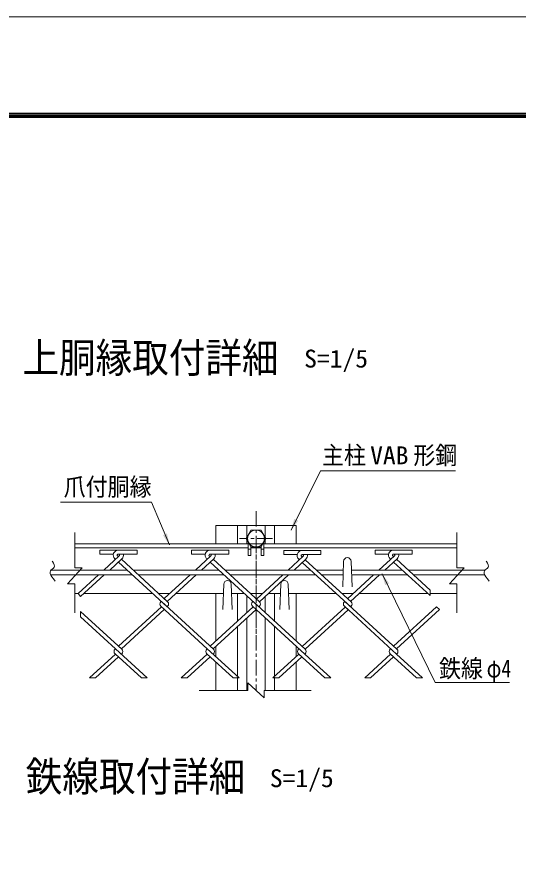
# Model space of a CAD drawing. Units: millimetres, scale not verified, with parts at other scales. Extents: x -4455 to 4455, y -3150 to 3150.
# Drawn here: x 1600 to 2814, y 1120 to 3150 of the extents above; entities that cross this region are included whole.
import ezdxf
from ezdxf.enums import TextEntityAlignment as Align

# ---------------------------------------------------------------- set-up
doc = ezdxf.new("R2010")
doc.units = ezdxf.units.MM
doc.header["$LTSCALE"] = 30
doc.linetypes.add('USER1', pattern=[2, 1.25, -0.25, 0.25, -0.25])
doc.layers.add('0-0_7詳細', color=7, linetype='Continuous', lineweight=18)
doc.layers.add('0-D_D-TTL', color=7, linetype='Continuous', lineweight=9)
doc.styles.add('ＭＳ ゴシック', font='')
doc.styles.get('ＭＳ ゴシック').set_extended_font_data('MS Gothic')

msp = doc.modelspace()

# ---------------------------------------------------------------- linework, layer by layer
at = {"layer": '0-0_7詳細', "color": 1, "linetype": 'USER1'}
for p, q in [((2179.06, 1953.45), (2179.06, 1519.51)), ((2179.06, 1888.85), (2179.06, 1623.28)), ((2219.36, 1887.3), (2138.71, 1887.3))]:
    msp.add_line(p, q, dxfattribs=at)
at = {"layer": '0-0_7詳細', "lineweight": 9}
for p, q in [((2081.56, 1918.95), (2276.56, 1918.95)), ((2081.56, 1918.95), (2081.56, 1873.95)), ((2134.06, 1918.95), (2134.06, 1873.95)), ((2156.56, 1918.95), (2156.56, 1873.95)), ((2201.56, 1918.95), (2201.56, 1873.95)), ((2224.06, 1918.95), (2224.06, 1873.95)), ((2276.56, 1918.95), (2276.56, 1873.95)), ((1740.55, 1873.95), (2160.31, 1873.95)), ((2314.06, 1873.95), (2044.06, 1873.95)), ((2160.31, 1879.04), (2160.31, 1846.26)), ((2162.78, 1874.76), (2160.31, 1874.76)), ((2163.25, 1873.95), (2194.87, 1873.95)), ((2166.31, 1868.64), (2166.31, 1846.26)), ((2195.34, 1874.76), (2197.81, 1874.76)), ((2197.81, 1879.04), (2197.81, 1846.26)), ((2197.81, 1873.95), (2665.15, 1873.95)), ((1740.55, 1864.95), (2160.31, 1864.95)), ((2166.31, 1861.26), (2160.31, 1861.26)), ((2166.31, 1864.95), (2191.81, 1864.95)), ((2191.81, 1861.26), (2197.81, 1861.26)), ((2197.81, 1864.95), (2665.15, 1864.95)), ((2166.31, 1846.26), (2160.31, 1846.26)), ((2388.93, 1770.45), (2391.18, 1831.95)), ((2411.43, 1770.45), (2409.18, 1831.95)), ((1682.79, 1810.95), (1867.16, 1810.95)), ((1881.37, 1810.95), (2089.19, 1810.95)), ((2103.4, 1810.95), (2311.22, 1810.95)), ((2325.42, 1810.95), (2390.42, 1810.95)), ((2409.95, 1810.95), (2533.24, 1810.95)), ((2547.45, 1810.95), (2733.35, 1810.95)), ((1682.26, 1798.95), (1880.25, 1798.95)), ((1894.46, 1798.95), (2102.28, 1798.95)), ((2116.49, 1798.95), (2324.31, 1798.95)), ((2338.52, 1798.95), (2389.98, 1798.95)), ((2410.39, 1798.95), (2546.34, 1798.95)), ((2560.55, 1798.95), (2732.81, 1798.95)), ((2098.81, 1714.95), (2101.06, 1776.45)), ((2121.31, 1714.95), (2119.06, 1776.45)), ((2236.81, 1714.95), (2239.06, 1776.45)), ((2259.31, 1714.95), (2257.06, 1776.45)), ((1740.55, 1753.95), (1748.46, 1753.95)), ((1762.67, 1753.95), (1929.36, 1753.95)), ((1943.57, 1753.95), (1970.49, 1753.95)), ((1984.7, 1753.95), (2100.24, 1753.95)), ((2081.56, 1753.95), (2081.56, 1639.25)), ((2119.88, 1753.95), (2151.39, 1753.95)), ((2134.06, 1753.95), (2134.06, 1687.36)), ((2156.56, 1749.21), (2156.56, 1707.98)), ((2165.6, 1753.95), (2194.66, 1753.95)), ((2201.56, 1747.25), (2201.56, 1707.98)), ((2208.87, 1753.95), (2238.24, 1753.95)), ((2224.06, 1753.95), (2224.06, 1687.36)), ((2257.88, 1753.95), (2373.42, 1753.95)), ((2276.56, 1753.95), (2276.56, 1639.25)), ((2387.63, 1753.95), (2414.55, 1753.95)), ((2428.76, 1753.95), (2595.45, 1753.95)), ((2600.55, 1753.95), (2665.15, 1753.95)), ((2156.56, 1694.95), (2156.56, 1519.51)), ((2201.56, 1694.95), (2201.56, 1519.51)), ((2134.06, 1674.34), (2134.06, 1553.36)), ((2224.06, 1674.34), (2224.06, 1553.36)), ((2081.56, 1626.23), (2081.56, 1601.46)), ((2276.56, 1626.23), (2276.56, 1601.46)), ((2081.56, 1588.44), (2081.56, 1519.51)), ((2276.56, 1588.44), (2276.56, 1519.51)), ((1915.92, 1549.79), (1901.71, 1549.79)), ((2134.06, 1551.33), (2134.06, 1519.51)), ((2224.06, 1551.33), (2224.06, 1519.51))]:
    msp.add_line(p, q, dxfattribs=at)
at = {"layer": '0-0_7詳細', "color": 4}
for p, q in [((1740.55, 1816.38), (1740.55, 1901.96)), ((2665.15, 1816.38), (2665.15, 1901.96)), ((1758.55, 1816.38), (1722.55, 1777.61)), ((1740.55, 1816.38), (1758.55, 1816.38)), ((1740.55, 1777.61), (1722.55, 1777.61)), ((1740.55, 1777.61), (1740.55, 1707.42)), ((2665.15, 1777.61), (2647.15, 1777.61)), ((2665.15, 1777.61), (2665.15, 1707.42)), ((2198.45, 1501.51), (2159.67, 1537.51)), ((2159.67, 1519.51), (2159.67, 1537.51)), ((2159.67, 1519.51), (2041.87, 1519.51)), ((2198.45, 1519.51), (2312.39, 1519.51)), ((2198.45, 1519.51), (2198.45, 1501.51))]:
    msp.add_line(p, q, dxfattribs=at)
at = {"layer": '0-0_7詳細', "color": 3}
for p, q in [((1801.02, 1858.99), (1801.02, 1849.39)), ((1846.45, 1858.99), (1801.02, 1858.99)), ((1833.82, 1849.39), (1801.02, 1849.39)), ((1845.58, 1858.99), (1891.02, 1858.99)), ((1845.58, 1849.39), (1891.02, 1849.39)), ((1846.45, 1849.39), (1845.58, 1849.39)), ((1891.02, 1858.99), (1891.02, 1849.39)), ((2068.48, 1858.99), (2023.05, 1858.99)), ((2023.05, 1858.99), (2023.05, 1849.39)), ((2055.85, 1849.39), (2023.05, 1849.39)), ((2067.61, 1858.99), (2113.05, 1858.99)), ((2067.61, 1849.39), (2113.05, 1849.39)), ((2068.48, 1849.39), (2067.61, 1849.39)), ((2113.05, 1858.99), (2113.05, 1849.39)), ((2246.15, 1858.01), (2246.15, 1848.41)), ((2291.58, 1858.01), (2246.15, 1858.01)), ((2278.95, 1848.41), (2246.15, 1848.41)), ((2290.71, 1858.01), (2336.15, 1858.01)), ((2290.71, 1848.41), (2336.15, 1848.41)), ((2291.58, 1848.41), (2290.71, 1848.41)), ((2336.15, 1858.01), (2336.15, 1848.41)), ((2512.54, 1858.99), (2467.1, 1858.99)), ((2467.1, 1858.99), (2467.1, 1849.39)), ((2499.91, 1849.39), (2467.1, 1849.39)), ((2511.67, 1858.99), (2557.1, 1858.99)), ((2511.67, 1849.39), (2557.1, 1849.39)), ((2512.54, 1849.39), (2511.67, 1849.39)), ((2557.1, 1858.99), (2557.1, 1849.39)), ((1848.08, 1845.22), (1810.67, 1810.95)), ((1854.56, 1838.15), (1824.88, 1810.95)), ((1838.91, 1836.83), (1837.48, 1838.15)), ((1846.02, 1843.34), (1843.96, 1845.22)), ((1846.02, 1843.34), (1848.08, 1845.22)), ((1964.14, 1722.08), (1846.02, 1830.32)), ((1853.12, 1836.83), (1854.56, 1838.15)), ((1965.21, 1734.12), (1853.12, 1836.83)), ((2070.1, 1845.22), (2032.7, 1810.95)), ((2076.59, 1838.15), (2046.91, 1810.95)), ((2060.94, 1836.83), (2059.5, 1838.15)), ((2068.05, 1843.34), (2065.99, 1845.22)), ((2186.17, 1722.08), (2068.05, 1830.32)), ((2187.24, 1734.12), (2075.15, 1836.83)), ((2293.2, 1844.24), (2256.87, 1810.95)), ((2299.69, 1837.16), (2271.07, 1810.95)), ((2284.04, 1835.85), (2282.6, 1837.16)), ((2291.15, 1842.36), (2289.09, 1844.24)), ((2409.26, 1721.1), (2291.15, 1829.34)), ((2410.33, 1733.14), (2298.25, 1835.85)), ((2514.16, 1845.22), (2476.75, 1810.95)), ((2520.64, 1838.15), (2490.96, 1810.95)), ((2505, 1836.83), (2503.56, 1838.15)), ((2512.1, 1843.34), (2510.05, 1845.22)), ((2600.55, 1749.27), (2512.1, 1830.32)), ((2600.55, 1762.29), (2519.21, 1836.83)), ((1797.57, 1798.95), (1748.46, 1753.95)), ((2019.6, 1798.95), (1957.03, 1741.61)), ((2033.81, 1798.95), (1964.14, 1735.1)), ((2243.77, 1798.95), (2180.13, 1740.63)), ((2257.98, 1798.95), (2187.24, 1734.12)), ((2463.66, 1798.95), (2401.09, 1741.61)), ((2477.87, 1798.95), (2408.19, 1735.1)), ((2600.55, 1762.29), (2600.55, 1749.27)), ((1949.93, 1735.1), (1948.86, 1734.12)), ((1949.93, 1735.1), (1948.86, 1734.12)), ((2076.22, 1619.38), (1949.93, 1735.1)), ((1965.21, 1734.12), (1957.03, 1741.61)), ((2171.96, 1735.1), (2170.88, 1734.12)), ((2171.96, 1735.1), (2170.88, 1734.12)), ((2298.25, 1619.38), (2171.96, 1735.1)), ((2393.98, 1735.1), (2392.91, 1734.12)), ((2393.98, 1735.1), (2392.91, 1734.12)), ((2520.28, 1619.38), (2393.98, 1735.1)), ((1854.19, 1619.38), (1754.57, 1710.67)), ((1754.57, 1697.65), (1754.57, 1710.67)), ((1949.93, 1722.08), (1846.02, 1626.87)), ((1957.03, 1715.57), (1853.12, 1620.36)), ((2060.94, 1620.36), (1948.86, 1723.06)), ((1965.21, 1723.06), (1964.14, 1722.08)), ((2171.96, 1722.08), (2068.05, 1626.87)), ((2179.06, 1715.57), (2075.15, 1620.36)), ((2297.18, 1607.34), (2170.88, 1723.06)), ((2187.24, 1723.06), (2186.17, 1722.08)), ((2395.05, 1721.1), (2291.15, 1625.89)), ((2402.16, 1714.59), (2298.25, 1619.38)), ((2401.09, 1715.57), (2392.91, 1723.06)), ((2519.21, 1607.34), (2392.91, 1723.06)), ((2409.26, 1723.06), (2408.19, 1722.08)), ((2409.26, 1723.06), (2408.19, 1722.08)), ((2616.01, 1722.08), (2512.1, 1626.87)), ((2623.12, 1715.57), (2519.21, 1620.36)), ((2616.01, 1722.08), (2623.12, 1715.57)), ((1838.91, 1620.36), (1754.57, 1697.65)), ((1854.19, 1619.38), (1846.02, 1626.87)), ((2076.22, 1619.38), (2068.05, 1626.87)), ((1838.91, 1607.34), (1776.11, 1549.79)), ((1838.91, 1620.36), (1837.84, 1619.38)), ((1838.91, 1620.36), (1837.84, 1619.38)), ((1901.71, 1549.79), (1837.84, 1608.32)), ((1915.92, 1549.79), (1838.91, 1620.36)), ((1854.19, 1608.32), (1853.12, 1607.34)), ((2060.94, 1607.34), (1998.14, 1549.79)), ((2060.94, 1620.36), (2059.87, 1619.38)), ((2060.94, 1620.36), (2059.87, 1619.38)), ((2123.74, 1549.79), (2059.87, 1608.32)), ((2137.95, 1549.79), (2060.94, 1620.36)), ((2076.22, 1608.32), (2075.15, 1607.34)), ((2282.97, 1607.34), (2220.17, 1549.79)), ((2282.97, 1620.36), (2281.9, 1619.38)), ((2282.97, 1620.36), (2281.9, 1619.38)), ((2345.77, 1549.79), (2281.9, 1608.32)), ((2290.07, 1600.83), (2281.9, 1608.32)), ((2298.25, 1608.32), (2297.18, 1607.34)), ((2298.25, 1608.32), (2297.18, 1607.34)), ((2359.98, 1549.79), (2297.18, 1607.34)), ((2505, 1607.34), (2442.2, 1549.79)), ((2505, 1620.36), (2503.93, 1619.38)), ((2505, 1620.36), (2503.93, 1619.38)), ((2567.8, 1549.79), (2503.93, 1608.32)), ((2512.1, 1600.83), (2503.93, 1608.32)), ((2520.28, 1608.32), (2519.21, 1607.34)), ((2520.28, 1608.32), (2519.21, 1607.34)), ((2582.01, 1549.79), (2519.21, 1607.34)), ((1846.02, 1600.83), (1790.32, 1549.79)), ((2068.05, 1600.83), (2012.35, 1549.79)), ((2290.07, 1600.83), (2234.38, 1549.79)), ((1790.32, 1549.79), (1776.11, 1549.79)), ((2012.35, 1549.79), (1998.14, 1549.79)), ((2137.95, 1549.79), (2123.74, 1549.79)), ((2234.38, 1549.79), (2220.17, 1549.79)), ((2359.98, 1549.79), (2345.77, 1549.79)), ((2582.01, 1549.79), (2567.8, 1549.79))]:
    msp.add_line(p, q, dxfattribs=at)
at = {"layer": '0-0_7詳細', "color": 1}
for points in [[(2661.7, 2051.46), (2335.56, 2051.46), (2263.93, 1907.33)], [(1706.12, 1975.03), (1925.99, 1975.03), (1969.52, 1871.63)]]:
    msp.add_lwpolyline(points, dxfattribs=at)
at = {"layer": '0-0_7詳細', "color": 3}
msp.add_lwpolyline([(2155.54, 1887.3), (2167.3, 1907.67), (2190.82, 1907.67), (2202.58, 1887.3), (2190.82, 1866.93), (2167.3, 1866.93)], close=True, dxfattribs=at)
at = {"layer": '0-0_7詳細', "lineweight": 9}
for points in [[(2191.81, 1868.64), (2191.81, 1846.26), (2197.81, 1846.26)], [(2792.58, 1538.82), (2612.51, 1538.82), (2484.22, 1801.56)]]:
    msp.add_lwpolyline(points, dxfattribs=at)
at = {"layer": '0-0_7詳細', "color": 4}
for points in [[(1685.99, 1832.22), (1686.3, 1831.83), (1688.96, 1827.63), (1690.53, 1823.87), (1691, 1820.56), (1690.37, 1817.68), (1688.65, 1815.25), (1685.83, 1813.26), (1683.01, 1811.25), (1681.25, 1808.77), (1680.57, 1805.82), (1680.96, 1802.38), (1682.43, 1798.48), (1684.97, 1794.09), (1688.59, 1789.24), (1693.27, 1783.9)], [(2736.54, 1832.22), (2736.86, 1831.83), (2739.52, 1827.63), (2741.08, 1823.87), (2741.55, 1820.56), (2740.93, 1817.68), (2739.21, 1815.25), (2736.39, 1813.26), (2733.56, 1811.25), (2731.81, 1808.77), (2731.13, 1805.82), (2731.52, 1802.38), (2732.99, 1798.48), (2735.53, 1794.09), (2739.14, 1789.24), (2743.83, 1783.9)], [(2665.15, 1816.38), (2683.15, 1816.38), (2647.15, 1777.61)]]:
    msp.add_lwpolyline(points, dxfattribs=at)
at = {"layer": '0-0_7詳細', "color": 3}
for points in [[(1811.78, 1798.95), (1754.57, 1746.52), (1748.46, 1753.95)], [(2512.1, 1600.83), (2456.41, 1549.79), (2442.2, 1549.79)]]:
    msp.add_lwpolyline(points, dxfattribs=at)
msp.add_circle((2179.06, 1887.3), 20.4, dxfattribs=at)
for centre, radius, start, end in [((1845.58, 1846.99), 12, 90, 227.5), ((1845.58, 1846.99), 2.4, 90, 227.5), ((1846.45, 1846.99), 2.4, 312.5, 90), ((1846.45, 1846.99), 12, 312.5, 11.53696), ((2067.61, 1846.99), 12, 90, 227.5), ((2067.61, 1846.99), 2.4, 90, 227.5), ((2068.48, 1846.99), 2.4, 312.5, 90), ((2068.48, 1846.99), 12, 312.5, 11.53696), ((2290.71, 1846.01), 12, 90, 227.5), ((2290.71, 1846.01), 2.4, 90, 227.5), ((2291.58, 1846.01), 2.4, 312.5, 90), ((2291.58, 1846.01), 12, 312.5, 11.53696), ((2511.67, 1846.99), 12, 90, 227.5), ((2511.67, 1846.99), 2.4, 90, 227.5), ((2512.54, 1846.99), 2.4, 312.5, 90), ((2512.54, 1846.99), 12, 312.5, 11.53696), ((1953.92, 1728.59), 7.5, 132.5, 227.5), ((1960.14, 1728.59), 7.5, 312.5, 47.5), ((2175.95, 1728.59), 7.5, 132.5, 227.5), ((2182.17, 1728.59), 7.5, 312.5, 47.5), ((2397.98, 1728.59), 7.5, 132.5, 227.5), ((2404.2, 1728.59), 7.5, 312.5, 47.5), ((1842.91, 1613.85), 7.5, 132.5, 227.5), ((1849.13, 1613.85), 7.5, 312.5, 47.5), ((2064.94, 1613.85), 7.5, 132.5, 227.5), ((2071.15, 1613.85), 7.5, 312.5, 47.5), ((2286.97, 1613.85), 7.5, 132.5, 227.5), ((2293.18, 1613.85), 7.5, 312.5, 47.5), ((2508.99, 1613.85), 7.5, 132.5, 227.5), ((2515.21, 1613.85), 7.5, 312.5, 47.5)]:
    msp.add_arc(centre, radius, start, end, dxfattribs=at)
at = {"layer": '0-0_7詳細', "lineweight": 9}
for centre in [(2400.18, 1831.95), (2110.06, 1776.45), (2248.06, 1776.45)]:
    msp.add_arc(centre, 9, 0, 180, dxfattribs=at)
at = {"layer": '0-0_7詳細', "color": 1}
for points in [[(2263.04, 1905.53), (2271.73, 1934.72), (2281.06, 1930.08)], [(1970.29, 1869.78), (1953.85, 1895.41), (1963.45, 1899.46)]]:
    msp.add_solid(points, dxfattribs=at)
at = {"layer": '0-0_7詳細'}
msp.add_solid([(2483.35, 1803.36), (2501.19, 1778.69), (2491.83, 1774.12)], dxfattribs=at)
at = {"layer": '0-D_D-TTL', "color": 2, "lineweight": 18}
msp.add_lwpolyline([(-4454.56, 3150.45), (4455.14, 3150.45), (4455.14, -3149.97), (-4454.56, -3149.97)], close=True, dxfattribs=at)
at = {"layer": '0-D_D-TTL'}
for points in [[(-4168.18, 2917.11), (4168.75, 2917.11), (4168.75, -2916.62), (-4168.18, -2916.62)], [(-4165.53, 2914.45), (4166.1, 2914.45), (4166.1, -2913.97), (-4165.53, -2913.97)], [(-4162.87, 2911.8), (4163.45, 2911.8), (4163.45, -2911.32), (-4162.87, -2911.32)], [(-4160.22, 2909.15), (4160.8, 2909.15), (4160.8, -2908.67), (-4160.22, -2908.67)], [(-4157.57, 2906.5), (4158.15, 2906.5), (4158.15, -2906.02), (-4157.57, -2906.02)]]:
    msp.add_lwpolyline(points, close=True, dxfattribs=at)

# ---------------------------------------------------------------- texts
at = {"layer": '0-0_7詳細', "style": 'ＭＳ ゴシック', "width": 0.9}
for s, p in [('上胴縁取付詳細', (1613.64, 2267.19)), ('鉄線取付詳細', (1621.6, 1253.21))]:
    msp.add_text(s, height=72.14, dxfattribs=at).set_placement(p, align=Align.BOTTOM_LEFT)
at = {"layer": '0-0_7詳細', "color": 3, "style": 'ＭＳ ゴシック'}
for s, width, p in [('S=1/5', 1.05, (2295.56, 2288.14)), ('主柱', 0.9, (2338.67, 2054.09)), ('形鋼', 0.9, (2559.91, 2054.09)), ('VAB', 1.05, (2455.34, 2053.91)), ('爪付胴縁', 0.9, (1713.47, 1977.73)), ('鉄線', 0.9, (2621.97, 1537.8)), ('φ4', 0.8, (2737.27, 1537.8)), ('S=1/5', 1.05, (2212.47, 1272.19))]:
    msp.add_text(s, height=43.33, dxfattribs=dict(at, width=width)).set_placement(p, align=Align.BOTTOM_LEFT)

doc.saveas('drawing.dxf')
